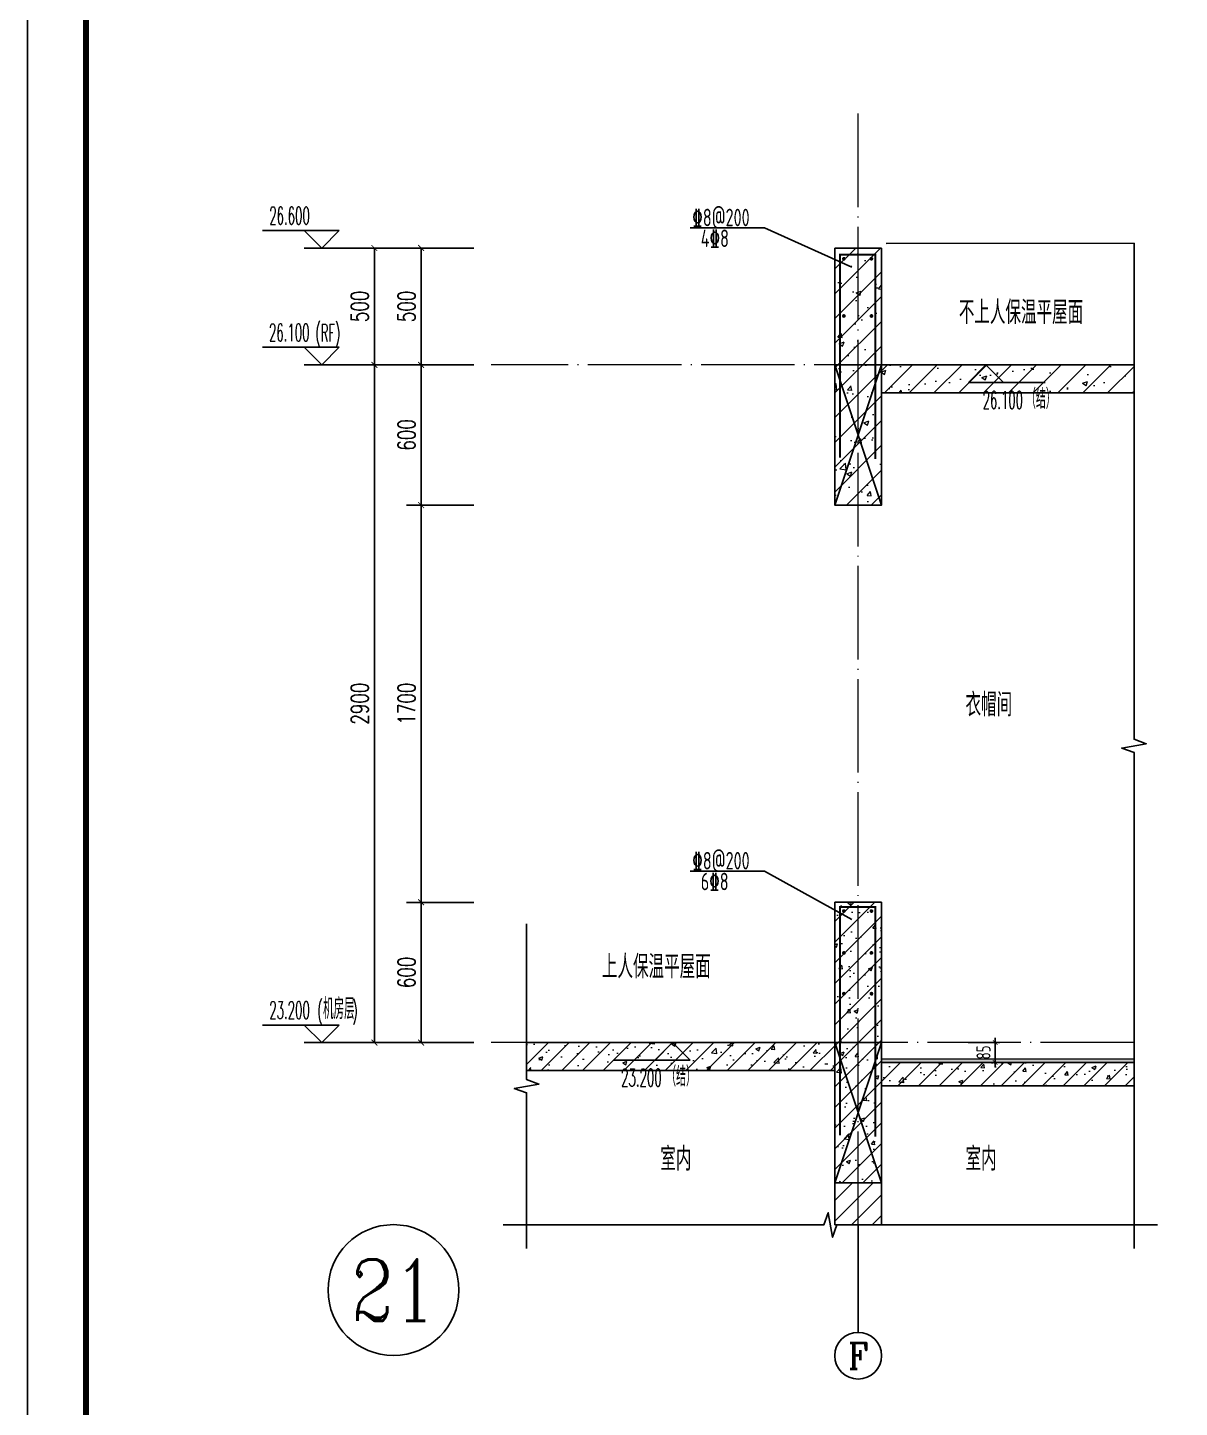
# Model space of a CAD drawing. Extents: x -668857 to 185752, y -270966 to 286822.
# Drawn here: x 149851 to 154778, y 127375 to 133279 of the extents above; entities that cross this region are included whole.
import ezdxf
from ezdxf.enums import TextEntityAlignment as Align

# ---------------------------------------------------------------- set-up
doc = ezdxf.new("R2010")
doc.units = 0
doc.header["$LTSCALE"] = 1000
doc.linetypes.add('DOTE', pattern=[2.42, 2, -0.2, 0.02, -0.2])
doc.layers.get('0').update_dxf_attribs({"linetype": 'CONTINUOUS'})
doc.layers.get('DEFPOINTS').update_dxf_attribs({"linetype": 'CONTINUOUS'})
for name, color, linetype in [('A-AXIS_TEXT', 7, 'CONTINUOUS'), ('AXIS', 3, 'CONTINUOUS'), ('DIM', 2, 'CONTINUOUS'), ('DIM_ELEV', 3, 'CONTINUOUS'), ('DIM_SYMB', 3, 'CONTINUOUS'), ('PUB_DIM', 3, 'CONTINUOUS'), ('PUB_TEXT', 2, 'CONTINUOUS'), ('REIN', 6, 'CONTINUOUS'), ('S-大样-砼线', 7, 'CONTINUOUS'), ('S-引出线', 40, 'CONTINUOUS'), ('TEXT', 2, 'CONTINUOUS'), ('WALL', 5, 'CONTINUOUS'), ('立面-看线', 251, 'CONTINUOUS')]:
    doc.layers.add(name, color=color, linetype=linetype)
for name, color, linetype, lineweight in [('AXIS_TEXT', 7, 'CONTINUOUS', 20), ('DOTE', 19, 'DOTE', 9), ('PUB_HATCH', 8, 'CONTINUOUS', 9), ('图框', 9, 'CONTINUOUS', 18)]:
    doc.layers.add(name, color=color, linetype=linetype, lineweight=lineweight)
doc.layers.add('yichutu', color=7, linetype='CONTINUOUS', true_color=0xffffff)
doc.styles.add('_TCH_AXIS', font='COMPLEX', dxfattribs={"bigfont": 'GBCBIG'})
doc.styles.add('_TCH_DIM', font='SIMPLEX.shx', dxfattribs={"width": 0.7, "bigfont": 'GBCBIG.shx'})
doc.styles.add('_TCH_DIM_T3', font='SIMPLEX', dxfattribs={"width": 0.705882, "bigfont": 'GBCBIG'})
doc.styles.add('COMPLEX', font='COMPLEX')
doc.styles.add('TSSD_DIMENSION', font='Tssdeng.shx', dxfattribs={"width": 0.7, "bigfont": 'tssdchn.shx'})
doc.styles.add('TSSD_REIN', font='tssdeng.shx', dxfattribs={"width": 0.7, "height": 300, "bigfont": 'tssdchn.shx'})
doc.dimstyles.new('_TCH_ARCH&&25', dxfattribs={"dimtxt": 74.375, "dimasz": 25, "dimexe": 62.5, "dimexo": 75, "dimgap": 25, "dimtad": 1, "dimdec": 0, "dimzin": 0, "dimdsep": 46, "dimtxsty": '_TCH_DIM_T3', "dimblk": 'ARCHTICK', "dimcen": 0.09, "dimclrt": 7, "dimazin": 0, "dimtfac": 1, "dimtdec": 0, "dimtix": 1, "dimtmove": 2, "dimatfit": 3, "dimldrblk": 'ARCHTICK', "dimfxl": 1, "dimtolj": 1, "dimtzin": 0, "dimarcsym": 0})
doc.dimstyles.new('TSSD_20_20', dxfattribs={"dimtxt": 60, "dimasz": 20, "dimexe": 20, "dimexo": 50, "dimgap": 20, "dimtad": 1, "dimdec": 0, "dimzin": 0, "dimdsep": 46, "dimtxsty": 'TSSD_DIMENSION', "dimblk": 'ARCHTICK', "dimblk1": 'ARCHTICK', "dimblk2": 'ARCHTICK', "dimcen": 0, "dimdle": 20, "dimclrt": 7, "dimadec": 0, "dimazin": 0, "dimtfac": 1, "dimtdec": 0, "dimtix": 1, "dimtmove": 2, "dimatfit": 3, "dimfxl": 1, "dimtolj": 1, "dimtzin": 0, "dimarcsym": 0})
pattern_1 = [(45, (-525879.05, 291727.59), (-44.194174, 44.194174), []), (50, (-525879.05, 291727.59), (179.315046, -15.688034), [18.75, -206.25]), (355, (-525879.05, 291727.6), (-34.687833, 188.048033), [15, -165]), (100.4514, (-525864.1, 291726.28), (144.627345, 172.359886), [15.935047, -175.28553]), (46.1842, (-525879.05, 291777.6), (266.81026, -41.379754), [28.125, -309.375]), (96.6356, (-525856.82, 291774.14), (233.66568, 243.52947), [23.90257, -262.92825]), (351.1842, (-525879.05, 291777.6), (233.66549, 243.52965), [22.5, -247.5]), (21, (-525854.05, 291765.09), (149.226763, -100.654723), [18.75, -206.25]), (326, (-525854.05, 291765.1), (60.828833, 181.28751), [15, -165]), (71.4514, (-525841.61, 291756.7), (210.055657, 80.632624), [15.935047, -175.28553]), (37.5, (-525879.05, 291727.59), (3.039964, 83.2234635), [0, -163, 0, -167.5, 0, -165.625]), (7.5, (-525879.05, 291727.59), (65.767384, 98.602928), [0, -95.5, 0, -159.25, 0, -63.125]), (327.5, (-525934.8, 291727.59), (133.455609, -5.638718), [0, -62.5, 0, -195, 0, -258.75]), (317.5, (-525959.8, 291727.59), (145.796542, 25.026246), [0, -81.25, 0, -129.5, 0, -183.75])]
pattern_2 = [(45, (-525879.05, 291727.59), (-53.0330086, 53.0330086), []), (50, (-525879.05, 291727.6), (215.178055, -18.82564), [22.5, -247.5]), (355, (-525879.05, 291727.6), (-41.6254, 225.65764), [18, -198]), (100.4514, (-525861.12, 291726.02), (173.552815, 206.83186), [19.12206, -210.342634]), (46.1842, (-525879.05, 291787.6), (320.17231, -49.6557), [33.75, -371.25]), (96.6356, (-525852.37, 291783.45), (280.39881, 292.23536), [28.68309, -315.5139]), (351.1842, (-525879.05, 291787.6), (280.39858, 292.23558), [27, -297]), (21, (-525849.05, 291772.6), (179.072116, -120.785667), [22.5, -247.5]), (326, (-525849.05, 291772.6), (72.9946, 217.545014), [18, -198]), (71.4514, (-525834.13, 291762.53), (252.06679, 96.75915), [19.12206, -210.342634]), (37.5, (-525879.05, 291727.59), (3.647957, 99.868156), [0, -195.6, 0, -201, 0, -198.75]), (7.5, (-525879.05, 291727.59), (78.920861, 118.323514), [0, -114.6, 0, -191.1, 0, -75.75]), (327.5, (-525945.95, 291727.59), (160.146731, -6.7664615), [0, -75, 0, -234, 0, -310.5]), (317.5, (-525975.95, 291727.59), (174.95585, 30.031495), [0, -97.5, 0, -155.4, 0, -220.5])]

# ---------------------------------------------------------------- blocks, each defined once
blk = doc.blocks.new('GFDDDDRG')
at = {"layer": '图框'}
blk.add_lwpolyline([(923310, -107437), (923310, -159999), (893610, -159999), (893610, -107437)], close=True, dxfattribs=at)
blk.add_lwpolyline([(923310, -107437), (923310, -159999), (893610, -159999), (893610, -107437)], close=True, dxfattribs=at)
at = {"layer": '图框', "const_width": 50}
blk.add_lwpolyline([(894110, -159499), (922810, -159499), (922810, -108687), (894110, -108687)], close=True, dxfattribs=at)
blk = doc.blocks.new('yct-1051-594-26275-14850-25-1002.0')
at = {"layer": 'yichutu', "color": 7, "true_color": 0xffffff}
blk.add_lwpolyline([(0, 0), (0, 14850), (26275, 14850), (26275, 0)], close=True, dxfattribs=at)
blk = doc.blocks.new('_ArchTick')
at = {"color": 0, "linetype": 'ByBlock', "const_width": 0.15}
blk.add_lwpolyline([(-0.5, -0.5), (0.5, 0.5)], dxfattribs=at)
blk = doc.blocks.new('*D2267')
at = {"layer": 'DEFPOINTS', "color": 0, "transparency": 16777216}
for p in [(153824.1, 128936.1), (153990, 128936.1), (153824.1, 128851.1)]:
    blk.add_point(p, dxfattribs=at)
at = {"layer": 'DIM', "color": 0, "lineweight": -2, "transparency": 16777216}
for p, q in [((153990, 128936.1), (153990, 128956.1)), ((153874.1, 128936.1), (154010, 128936.1)), ((153990, 128851.1), (153990, 128936.1)), ((153874.1, 128851.1), (154010, 128851.1)), ((153990, 128851.1), (153990, 128831.1))]:
    blk.add_line(p, q, dxfattribs=at)
at = {"layer": 'DIM', "color": 0, "lineweight": -2, "transparency": 16777216, "xscale": 20, "yscale": 20, "zscale": 20}
for p, rotation in [((153990, 128936.1), 270), ((153990, 128851.1), 90)]:
    blk.add_blockref('_ArchTick', p, dxfattribs=dict(at, rotation=rotation))
at = {"layer": 'DIM', "color": 7, "transparency": 16777216, "insert": (153940, 128893.6), "char_height": 60, "attachment_point": 5, "rotation": 90, "style": 'TSSD_DIMENSION'}
blk.add_mtext('\\A1;85', dxfattribs=at)
blk = doc.blocks.new('*D2268')
at = {"layer": 'DEFPOINTS', "color": 0, "transparency": 16777216}
for p in [(151534.5, 129536.1), (151834.5, 129536.1), (151834.5, 128936.1)]:
    blk.add_point(p, dxfattribs=at)
at = {"layer": 'PUB_DIM', "color": 0, "lineweight": -2, "transparency": 16777216}
for p, q in [((151759.5, 129536.1), (151472, 129536.1)), ((151534.5, 128936.1), (151534.5, 129536.1)), ((151759.5, 128936.1), (151472, 128936.1))]:
    blk.add_line(p, q, dxfattribs=at)
at = {"layer": 'PUB_DIM', "color": 0, "lineweight": -2, "transparency": 16777216, "xscale": 25, "yscale": 25, "zscale": 25}
for p, rotation in [((151534.5, 129536.1), 90), ((151534.5, 128936.1), 270)]:
    blk.add_blockref('_ArchTick', p, dxfattribs=dict(at, rotation=rotation))
at = {"layer": 'PUB_DIM', "color": 7, "transparency": 16777216, "insert": (151472.3, 129236.1), "char_height": 74.38, "attachment_point": 5, "rotation": 90, "style": '_TCH_DIM_T3'}
blk.add_mtext('\\A1;600', dxfattribs=at)
blk = doc.blocks.new('*D2269')
at = {"layer": 'DEFPOINTS', "color": 0, "transparency": 16777216}
for p in [(151534.5, 131236.1), (151834.5, 131236.1), (151834.5, 129536.1)]:
    blk.add_point(p, dxfattribs=at)
at = {"layer": 'PUB_DIM', "color": 0, "lineweight": -2, "transparency": 16777216}
for p, q in [((151759.5, 131236.1), (151472, 131236.1)), ((151534.5, 129536.1), (151534.5, 131236.1)), ((151759.5, 129536.1), (151472, 129536.1))]:
    blk.add_line(p, q, dxfattribs=at)
at = {"layer": 'PUB_DIM', "color": 0, "lineweight": -2, "transparency": 16777216, "xscale": 25, "yscale": 25, "zscale": 25}
for p, rotation in [((151534.5, 131236.1), 90), ((151534.5, 129536.1), 270)]:
    blk.add_blockref('_ArchTick', p, dxfattribs=dict(at, rotation=rotation))
at = {"layer": 'PUB_DIM', "color": 7, "transparency": 16777216, "insert": (151472.3, 130386.1), "char_height": 74.38, "attachment_point": 5, "rotation": 90, "style": '_TCH_DIM_T3'}
blk.add_mtext('\\A1;1700', dxfattribs=at)
blk = doc.blocks.new('*D2270')
at = {"layer": 'DEFPOINTS', "color": 0, "transparency": 16777216}
for p in [(151534.5, 131836.1), (151834.5, 131836.1), (151834.5, 131236.1)]:
    blk.add_point(p, dxfattribs=at)
at = {"layer": 'PUB_DIM', "color": 0, "lineweight": -2, "transparency": 16777216}
for p, q in [((151759.5, 131836.1), (151472, 131836.1)), ((151534.5, 131236.1), (151534.5, 131836.1)), ((151759.5, 131236.1), (151472, 131236.1))]:
    blk.add_line(p, q, dxfattribs=at)
at = {"layer": 'PUB_DIM', "color": 0, "lineweight": -2, "transparency": 16777216, "xscale": 25, "yscale": 25, "zscale": 25}
for p, rotation in [((151534.5, 131836.1), 90), ((151534.5, 131236.1), 270)]:
    blk.add_blockref('_ArchTick', p, dxfattribs=dict(at, rotation=rotation))
at = {"layer": 'PUB_DIM', "color": 7, "transparency": 16777216, "insert": (151472.3, 131536.1), "char_height": 74.38, "attachment_point": 5, "rotation": 90, "style": '_TCH_DIM_T3'}
blk.add_mtext('\\A1;600', dxfattribs=at)
blk = doc.blocks.new('*D2271')
at = {"layer": 'DEFPOINTS', "color": 0, "transparency": 16777216}
for p in [(151534.5, 132336.1), (151834.5, 132336.1), (151834.5, 131836.1)]:
    blk.add_point(p, dxfattribs=at)
at = {"layer": 'PUB_DIM', "color": 0, "lineweight": -2, "transparency": 16777216}
for p, q in [((151759.5, 132336.1), (151472, 132336.1)), ((151534.5, 131836.1), (151534.5, 132336.1)), ((151759.5, 131836.1), (151472, 131836.1))]:
    blk.add_line(p, q, dxfattribs=at)
at = {"layer": 'PUB_DIM', "color": 0, "lineweight": -2, "transparency": 16777216, "xscale": 25, "yscale": 25, "zscale": 25}
for p, rotation in [((151534.5, 132336.1), 90), ((151534.5, 131836.1), 270)]:
    blk.add_blockref('_ArchTick', p, dxfattribs=dict(at, rotation=rotation))
at = {"layer": 'PUB_DIM', "color": 7, "transparency": 16777216, "insert": (151472.3, 132086.1), "char_height": 74.38, "attachment_point": 5, "rotation": 90, "style": '_TCH_DIM_T3'}
blk.add_mtext('\\A1;500', dxfattribs=at)
blk = doc.blocks.new('*D2272')
at = {"layer": 'DEFPOINTS', "color": 0, "transparency": 16777216}
for p in [(151334.5, 131836.1), (151834.5, 131836.1), (151834.5, 128936.1)]:
    blk.add_point(p, dxfattribs=at)
at = {"layer": 'PUB_DIM', "color": 0, "lineweight": -2, "transparency": 16777216}
for p, q in [((151759.5, 131836.1), (151272, 131836.1)), ((151334.5, 128936.1), (151334.5, 131836.1)), ((151759.5, 128936.1), (151272, 128936.1))]:
    blk.add_line(p, q, dxfattribs=at)
at = {"layer": 'PUB_DIM', "color": 0, "lineweight": -2, "transparency": 16777216, "xscale": 25, "yscale": 25, "zscale": 25}
for p, rotation in [((151334.5, 131836.1), 90), ((151334.5, 128936.1), 270)]:
    blk.add_blockref('_ArchTick', p, dxfattribs=dict(at, rotation=rotation))
at = {"layer": 'PUB_DIM', "color": 7, "transparency": 16777216, "insert": (151272.3, 130386.1), "char_height": 74.38, "attachment_point": 5, "rotation": 90, "style": '_TCH_DIM_T3'}
blk.add_mtext('\\A1;2900', dxfattribs=at)
blk = doc.blocks.new('*D2273')
at = {"layer": 'DEFPOINTS', "color": 0, "transparency": 16777216}
for p in [(151334.5, 132336.1), (151834.5, 132336.1), (151834.5, 131836.1)]:
    blk.add_point(p, dxfattribs=at)
at = {"layer": 'PUB_DIM', "color": 0, "lineweight": -2, "transparency": 16777216}
for p, q in [((151759.5, 132336.1), (151272, 132336.1)), ((151334.5, 131836.1), (151334.5, 132336.1)), ((151759.5, 131836.1), (151272, 131836.1))]:
    blk.add_line(p, q, dxfattribs=at)
at = {"layer": 'PUB_DIM', "color": 0, "lineweight": -2, "transparency": 16777216, "xscale": 25, "yscale": 25, "zscale": 25}
for p, rotation in [((151334.5, 132336.1), 90), ((151334.5, 131836.1), 270)]:
    blk.add_blockref('_ArchTick', p, dxfattribs=dict(at, rotation=rotation))
at = {"layer": 'PUB_DIM', "color": 7, "transparency": 16777216, "insert": (151272.3, 132086.1), "char_height": 74.38, "attachment_point": 5, "rotation": 90, "style": '_TCH_DIM_T3'}
blk.add_mtext('\\A1;500', dxfattribs=at)
blk = doc.blocks.new('_AXISO')
blk.add_circle((0, 0), 0.5)
at = {"layer": 'A-AXIS_TEXT', "style": 'COMPLEX', "width": 1.041667}
blk.add_attdef('A', text='', height=0.56, dxfattribs=at).set_placement((-0.25, -0.28), (0.25, -0.28), align=Align.FIT)

msp = doc.modelspace()

# ---------------------------------------------------------------- hatches: boundary and pattern name
at = {"layer": 'PUB_HATCH'}
h = msp.add_hatch(dxfattribs=at)
h.set_pattern_fill('钢筋混凝土', color=256, scale=30, style=0)
h.set_pattern_definition(pattern_2)
h.paths.add_polyline_path([(153303.94, 132336.14), (153303.94, 131836.14), (153437.27, 131796.14), (153503.94, 131836.14), (153503.94, 132336.14)])
h = msp.add_hatch(dxfattribs=at)
h.set_pattern_fill('钢筋混凝土', color=256, scale=30, style=0)
h.set_pattern_definition(pattern_2)
h.paths.add_polyline_path([(153437.27, 131796.14), (153303.94, 131836.14), (153303.94, 131236.14), (153503.94, 131236.14), (153503.94, 131716.14)])
h = msp.add_hatch(dxfattribs=at)
h.set_pattern_fill('钢筋混凝土', color=256, scale=30, style=0)
h.set_pattern_definition(pattern_2)
h.paths.add_polyline_path([(154583.94, 131836.14), (153503.94, 131836.14), (153437.27, 131796.14), (153503.94, 131716.14), (154583.94, 131716.14)])
h = msp.add_hatch(dxfattribs=at)
h.set_pattern_fill('钢筋混凝土', color=256, scale=25, style=0)
h.set_pattern_definition(pattern_1)
h.paths.add_polyline_path([(153303.94, 129536.14), (153303.94, 128936.14), (153370.6, 128896.14), (153503.94, 128936.14), (153503.94, 129536.14)])
h = msp.add_hatch(dxfattribs=at)
h.set_pattern_fill('钢筋混凝土', color=256, scale=25, style=0)
h.set_pattern_definition(pattern_1)
h.paths.add_polyline_path([(151985.65, 128816.14), (153303.94, 128816.14), (153370.6, 128896.14), (153303.94, 128936.14), (151985.65, 128936.14)])
h = msp.add_hatch(dxfattribs=at)
h.set_pattern_fill('钢筋混凝土', color=256, scale=25, style=0)
h.set_pattern_definition(pattern_1)
h.paths.add_polyline_path([(153370.6, 128896.14), (153303.94, 128816.14), (153303.94, 128851.14), (153437.27, 128817.81), (153503.94, 128851.14), (153503.94, 128936.14)])
h = msp.add_hatch(dxfattribs=at)
h.set_pattern_fill('钢筋混凝土', color=256, scale=25, style=0)
h.set_pattern_definition(pattern_1)
h.paths.add_polyline_path([(153437.27, 128817.81), (153303.94, 128851.14), (153303.94, 128336.14), (153503.94, 128336.14), (153503.94, 128751.14)])
h = msp.add_hatch(dxfattribs=at)
h.set_pattern_fill('钢筋混凝土', color=256, scale=25, style=0)
h.set_pattern_definition(pattern_1)
h.paths.add_polyline_path([(153437.27, 128817.81), (153503.94, 128751.14), (154583.94, 128751.14), (154583.94, 128851.14), (153503.94, 128851.14)])
h = msp.add_hatch(dxfattribs=at)
h.set_pattern_fill('普通砖', color=256, scale=25, style=0)
h.set_pattern_definition([(45, (-525879.05, 291772.47), (-44.1941915, 44.1941915), [])])
h.paths.add_polyline_path([(153503.94, 128155.38), (153503.94, 128336.14), (153303.94, 128336.14), (153303.94, 128155.38)])
at = {"layer": '立面-看线'}
h = msp.add_hatch(dxfattribs=at)
h.set_pattern_fill('HONEY', color=256, scale=7)
h.set_pattern_definition([(0, (-647845.332, -256510.81), (16.66875, 9.623705), [11.1125, -22.225]), (120, (-647845.332, -256510.81), (-16.66874801, 9.62370845), [11.1125, -22.225]), (60, (-647845.332, -256510.81), (1.99e-06, 19.24741345), [-22.225, 11.1125])])
h.paths.add_polyline_path([(154583.94, 128851.14), (154583.94, 128866.14), (153503.94, 128866.14), (153503.94, 128851.14)])

# ---------------------------------------------------------------- linework, layer by layer
at = {"color": 251, "true_color": 0x636466}
msp.add_line((154583.94, 132356.25), (153523.94, 132356.14), dxfattribs=at)
at = {"layer": 'AXIS'}
msp.add_line((153403.96, 128155.38), (153403.96, 127695.99), dxfattribs=at)
at = {"layer": 'AXIS', "color": 6}
msp.add_circle((151416.48, 127876.77), 280, dxfattribs=at)
at = {"layer": 'DIM_ELEV'}
for p, q in [((151184.46, 132411.14), (150856.46, 132411.14)), ((151109.46, 132336.14), (151034.46, 132411.14)), ((151109.46, 132336.14), (151184.46, 132411.14)), ((151534.46, 132336.14), (151034.46, 132336.14)), ((151184.46, 131911.14), (150856.46, 131911.14)), ((151109.46, 131836.14), (151034.46, 131911.14)), ((151109.46, 131836.14), (151184.46, 131911.14)), ((151534.46, 131836.14), (151034.46, 131836.14)), ((151184.46, 129011.14), (150856.46, 129011.14)), ((151109.46, 128936.14), (151034.46, 129011.14)), ((151109.46, 128936.14), (151184.46, 129011.14)), ((151534.46, 128936.14), (151034.46, 128936.14))]:
    msp.add_line(p, q, dxfattribs=at)
at = {"layer": 'DIM_ELEV', "color": 3}
for p, q in [((153950.66, 131836.14), (153875.66, 131761.14)), ((153950.66, 131836.14), (154025.66, 131761.14)), ((153875.66, 131761.14), (154203.66, 131761.14)), ((152610.48, 128936.14), (152535.48, 128861.14)), ((152610.48, 128936.14), (152685.48, 128861.14)), ((152685.48, 128861.14), (152357.48, 128861.14))]:
    msp.add_line(p, q, dxfattribs=at)
at = {"layer": 'DIM_SYMB'}
for points in [[(154583.94, 132356.25), (154583.94, 130233.94), (154636.44, 130214.83), (154531.44, 130196.32), (154583.94, 130177.69), (154583.94, 128055.38)], [(151985.65, 129443.4), (151985.65, 128777.52), (152038.15, 128758.41), (151933.15, 128739.89), (151985.65, 128721.27), (151985.65, 128055.38)], [(151885.65, 128155.38), (153256.67, 128155.38), (153275.78, 128207.88), (153294.29, 128102.88), (153312.92, 128155.38), (154683.94, 128155.38)]]:
    msp.add_lwpolyline(points, dxfattribs=at)
at = {"layer": 'DOTE', "color": 1, "linetype": 'DOTE', "ltscale": 0.2}
for p, q in [((153403.94, 128155.38), (153403.94, 132936.14)), ((154583.94, 131836.14), (151834.46, 131836.14)), ((154583.94, 128936.14), (151834.46, 128936.14))]:
    msp.add_line(p, q, dxfattribs=at)
at = {"layer": 'PUB_HATCH', "color": 215, "true_color": 0xa953a0}
msp.add_line((153503.94, 128866.14), (154583.94, 128866.14), dxfattribs=at)
at = {"layer": 'REIN', "const_width": 9}
for points in [[(153326.13, 131439.2), (153326.13, 132307.4), (153477.23, 132307.4), (153477.23, 131433.6)], [(153326.14, 128539.2), (153326.14, 129516.1), (153477.24, 129516.1), (153477.24, 128533.6)]]:
    msp.add_lwpolyline(points, dxfattribs=at)
at = {"layer": 'REIN', "const_width": 8}
for points in [[(153338.86, 132290.13, 1), (153346.86, 132290.13, 1)], [(153456.6, 132290.13, 1), (153464.6, 132290.13, 1)], [(153338.86, 132045.25, 1), (153346.86, 132045.25, 1)], [(153456.6, 132045.25, 1), (153464.6, 132045.25, 1)], [(153338.86, 129498.82, 1), (153346.86, 129498.82, 1)], [(153456.6, 129498.82, 1), (153464.6, 129498.82, 1)], [(153338.86, 129319.68, 1), (153346.86, 129319.68, 1)], [(153456.6, 129319.68, 1), (153464.6, 129319.68, 1)], [(153338.86, 129145.25, 1), (153346.86, 129145.25, 1)], [(153456.6, 129145.25, 1), (153464.6, 129145.25, 1)]]:
    msp.add_lwpolyline(points, format="xyb", close=True, dxfattribs=at)
at = {"layer": 'S-大样-砼线'}
for p, q in [((153303.94, 131836.14), (153503.94, 131236.14)), ((153503.94, 131836.14), (153303.94, 131236.14)), ((153303.94, 128936.14), (153503.94, 128336.14)), ((153503.94, 128936.14), (153303.94, 128336.14))]:
    msp.add_line(p, q, dxfattribs=at)
for points in [[(153503.94, 131836.14), (153303.94, 131836.14), (153303.94, 131236.14), (153503.94, 131236.14)], [(153503.94, 128936.14), (153303.94, 128936.14), (153303.94, 128336.14), (153503.94, 128336.14)]]:
    msp.add_lwpolyline(points, close=True, dxfattribs=at)
at = {"layer": 'S-引出线'}
for points in [[(153376.88, 132254.04), (153003.58, 132422.36), (152685.16, 132422.36)], [(153376.88, 129462.73), (153003.58, 129669.85), (152685.16, 129669.85)]]:
    msp.add_lwpolyline(points, dxfattribs=at)
at = {"layer": 'WALL'}
for p, q in [((153303.94, 132336.14), (153303.94, 131836.14)), ((153503.94, 132336.14), (153303.94, 132336.14)), ((153503.94, 132336.14), (153503.94, 131836.14)), ((153303.94, 131836.14), (153303.94, 131236.14)), ((154583.94, 131836.14), (153503.94, 131836.14)), ((154583.94, 131716.14), (154583.94, 131836.14)), ((154583.94, 131716.14), (153503.94, 131716.14)), ((153503.94, 131716.14), (153503.94, 131236.14)), ((153503.94, 131236.14), (153303.94, 131236.14)), ((153303.94, 129536.14), (153303.94, 128936.14)), ((153503.94, 129536.14), (153303.94, 129536.14)), ((153503.94, 129536.14), (153503.94, 128936.14)), ((151985.65, 128936.14), (153303.94, 128936.14)), ((151985.65, 128936.14), (151985.65, 128816.14)), ((153503.94, 128936.14), (153503.94, 128851.14)), ((153303.94, 128816.14), (153303.94, 128851.14)), ((153303.94, 128851.14), (153303.94, 128336.14)), ((153503.94, 128851.14), (154583.94, 128851.14)), ((154583.94, 128851.14), (154583.94, 128751.14)), ((151985.65, 128816.14), (153303.94, 128816.14)), ((153503.94, 128751.14), (154583.94, 128751.14)), ((153503.94, 128751.14), (153503.94, 128336.14)), ((153303.94, 128155.38), (153303.94, 128336.14)), ((153503.94, 128336.14), (153303.94, 128336.14)), ((153503.94, 128155.38), (153503.94, 128336.14)), ((153303.94, 128155.38), (153503.94, 128155.38))]:
    msp.add_line(p, q, dxfattribs=at)

# ---------------------------------------------------------------- block references
at = {"xscale": 0.5, "yscale": 0.5, "zscale": 0.5}
msp.add_blockref('GFDDDDRG', (-296953.44, 198011.07), dxfattribs=at)
at = {"layer": 'AXIS'}
ref = msp.add_blockref('_AXISO', (153403.96, 127595.99), dxfattribs=dict(at, xscale=200, yscale=200, zscale=200))
ref.add_attrib('A', 'F', dxfattribs={"layer": 'AXIS_TEXT', "height": 111.36, "style": '_TCH_AXIS'}).set_placement((153361.54, 127540.31), (153446.38, 127540.31), align=Align.FIT)
at = {"layer": 'yichutu', "rotation": 270}
msp.add_blockref('yct-1051-594-26275-14850-25-1002.0', (149851.45, 144292.59), dxfattribs=at)

# ---------------------------------------------------------------- texts
at = {"layer": 'AXIS_TEXT', "color": 6, "style": '_TCH_AXIS'}
msp.add_text('21', height=262.756, dxfattribs=at).set_placement((151235.06, 127745.39), (151597.91, 127745.39), align=Align.FIT)
at = {"layer": 'DIM_ELEV', "color": 7, "style": '_TCH_DIM'}
for s, height, width, p in [('（结）', 84.397, 0.7, (154121.6, 131648.62)), ('26.100', 74.375, 0.494118, (153936.1, 131648.62)), ('（结）', 84.397, 0.7, (152582.54, 128748.62)), ('23.200', 74.375, 0.494118, (152390.04, 128748.62))]:
    msp.add_text(s, height=height, dxfattribs=dict(at, width=width)).set_placement(p)
at = {"layer": 'PUB_TEXT'}
for s, height, style, width, p in [('26.600', 74.375, '_TCH_DIM', 0.494118, (150885.36, 132437.39)), ('不上人保温平屋面', 100, 'TSSD_REIN', 0.7, (153834.42, 132010.49)), ('26.100', 74.375, '_TCH_DIM', 0.494118, (150883.96, 131937.39)), ('(RF)', 74.375, '_TCH_DIM', 0.494118, (151082.71, 131936.17)), ('衣帽间', 100, 'TSSD_REIN', 0.7, (153863.18, 130331.76)), ('上人保温平屋面', 100, 'TSSD_REIN', 0.7, (152307.84, 129210.49)), ('机房层', 89.362, '_TCH_DIM', 0.7, (151115.26, 129036.17)), ('23.200', 74.375, '_TCH_DIM', 0.494118, (150885.36, 129037.39)), ('(', 74.38, '_TCH_DIM', 0.494118, (151090.76, 129036.17)), (')', 74.38, '_TCH_DIM', 0.494118, (151240.37, 129036.17)), ('室内', 100, 'TSSD_REIN', 0.7, (152557.8, 128388.16)), ('室内', 100, 'TSSD_REIN', 0.7, (153863.18, 128388.16))]:
    msp.add_text(s, height=height, dxfattribs=dict(at, style=style, width=width)).set_placement(p)
at = {"layer": 'TEXT', "style": 'TSSD_REIN', "width": 0.7}
for s, p in [('%%1328@200', (152694.65, 132429.25)), ('4%%1328', (152730.74, 132340.23)), ('%%1328@200', (152694.65, 129676.74))]:
    msp.add_text(s, height=75, rotation=0, dxfattribs=at).set_placement(p)
at = {"layer": 'TEXT', "color": 1, "style": 'TSSD_REIN', "width": 0.7}
msp.add_text('6%%1328', height=75, rotation=0, dxfattribs=at).set_placement((152730.74, 129587.72))

# ---------------------------------------------------------------- dimensions: what is measured, and where the dimension line sits
at = {"layer": 'DIM'}
dim = msp.add_aligned_dim(p1=(153824.08, 128851.11), p2=(153824.08, 128936.11), distance=-165.96, dimstyle='TSSD_20_20', dxfattribs=at)
dim.commit()
dim.dimension.update_dxf_attribs({"geometry": '*D2267', "text_midpoint": (153940.04, 128893.61)})
at = {"layer": 'PUB_DIM'}
for p1, p2, distance, picture, middle in [((151834.46, 131836.14), (151834.46, 132336.14), 500, '*D2273', (151272.27, 132086.14)), ((151834.46, 131836.14), (151834.46, 132336.14), 300, '*D2271', (151472.27, 132086.14)), ((151834.46, 128936.14), (151834.46, 131836.14), 500, '*D2272', (151272.27, 130386.14)), ((151834.46, 131236.14), (151834.46, 131836.14), 300, '*D2270', (151472.27, 131536.14)), ((151834.46, 129536.14), (151834.46, 131236.14), 300, '*D2269', (151472.27, 130386.14)), ((151834.46, 128936.14), (151834.46, 129536.14), 300, '*D2268', (151472.27, 129236.14))]:
    dim = msp.add_aligned_dim(p1=p1, p2=p2, distance=distance, dimstyle='_TCH_ARCH&&25', dxfattribs=at)
    dim.commit()
    dim.dimension.update_dxf_attribs({"geometry": picture, "text_midpoint": middle})

doc.saveas('drawing.dxf')
